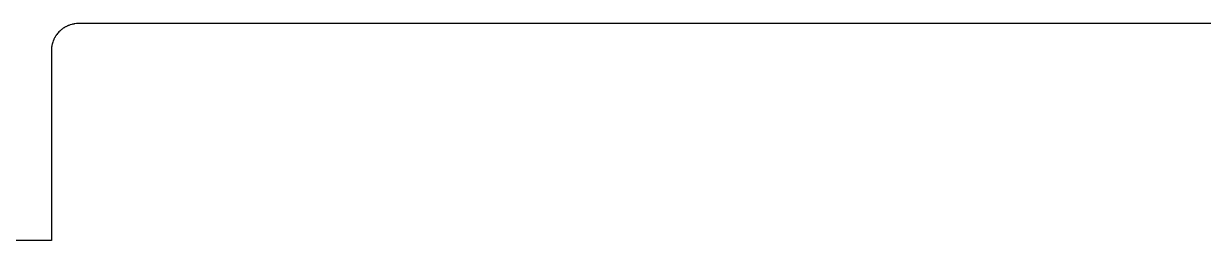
# Model space of a CAD drawing. Header units: metres. Extents: x 0 to 195, y 0 to 100.
# Drawn here: x 53.98 to 97.5, y 92 to 100 of the extents above; entities that cross this region are included whole.
import ezdxf

# ---------------------------------------------------------------- set-up
doc = ezdxf.new("R2010")
doc.units = ezdxf.units.M

msp = doc.modelspace()

# ---------------------------------------------------------------- linework, layer by layer
for p, q in [((55.2803, 99.6943), (55.2451, 99.6562)), ((55.3057, 99.7197), (55.2803, 99.6943)), ((55.3438, 99.7549), (55.3057, 99.7197)), ((55.3574, 99.7656), (55.3438, 99.7549)), ((55.3711, 99.7773), (55.3574, 99.7656)), ((55.3984, 99.7988), (55.3711, 99.7773)), ((55.4121, 99.8086), (55.3984, 99.7988)), ((55.4268, 99.8193), (55.4121, 99.8086)), ((55.4404, 99.8291), (55.4268, 99.8193)), ((55.4551, 99.8389), (55.4404, 99.8291)), ((55.4697, 99.8477), (55.4551, 99.8389)), ((55.4854, 99.8574), (55.4697, 99.8477)), ((55.5, 99.8662), (55.4854, 99.8574)), ((55.5156, 99.875), (55.5, 99.8662)), ((55.5303, 99.8828), (55.5156, 99.875)), ((55.5771, 99.9062), (55.5303, 99.8828)), ((55.5938, 99.9131), (55.5771, 99.9062)), ((55.6094, 99.9209), (55.5938, 99.9131)), ((55.625, 99.9268), (55.6094, 99.9209)), ((55.6416, 99.9336), (55.625, 99.9268)), ((55.6914, 99.9512), (55.6416, 99.9336)), ((55.7578, 99.9707), (55.6914, 99.9512)), ((55.7754, 99.9746), (55.7578, 99.9707)), ((55.792, 99.9785), (55.7754, 99.9746)), ((55.8096, 99.9814), (55.792, 99.9785)), ((55.8262, 99.9844), (55.8096, 99.9814)), ((55.8438, 99.9873), (55.8262, 99.9844)), ((55.8604, 99.9902), (55.8438, 99.9873)), ((55.9307, 99.998), (55.8604, 99.9902)), ((55.9473, 99.999), (55.9307, 99.998)), ((55.9648, 99.999), (55.9473, 99.999)), ((55.9824, 100), (55.9648, 99.999)), ((114.018, 100), (55.9824, 100)), ((55.0293, 99.2422), (55.0254, 99.2246)), ((55.0488, 99.3086), (55.0293, 99.2422)), ((55.0664, 99.3584), (55.0488, 99.3086)), ((55.0732, 99.375), (55.0664, 99.3584)), ((55.0791, 99.3906), (55.0732, 99.375)), ((55.0869, 99.4062), (55.0791, 99.3906)), ((55.0938, 99.4229), (55.0869, 99.4062)), ((55.1172, 99.4697), (55.0938, 99.4229)), ((55.125, 99.4844), (55.1172, 99.4697)), ((55.1338, 99.5), (55.125, 99.4844)), ((55.1426, 99.5146), (55.1338, 99.5)), ((55.1523, 99.5303), (55.1426, 99.5146)), ((55.1611, 99.5449), (55.1523, 99.5303)), ((55.1709, 99.5596), (55.1611, 99.5449)), ((55.1807, 99.5732), (55.1709, 99.5596)), ((55.1914, 99.5879), (55.1807, 99.5732)), ((55.2012, 99.6016), (55.1914, 99.5879)), ((55.2227, 99.6289), (55.2012, 99.6016)), ((55.2344, 99.6426), (55.2227, 99.6289)), ((55.2451, 99.6562), (55.2344, 99.6426)), ((55.001, 99.0352), (55, 99.0176)), ((55, 99.0176), (55, 92)), ((55.002, 99.0693), (55.001, 99.0527)), ((55.001, 99.0527), (55.001, 99.0352)), ((55.0098, 99.1396), (55.002, 99.0693)), ((55.0127, 99.1562), (55.0098, 99.1396)), ((55.0156, 99.1738), (55.0127, 99.1562)), ((55.0186, 99.1904), (55.0156, 99.1738)), ((55.0215, 99.208), (55.0186, 99.1904)), ((55.0254, 99.2246), (55.0215, 99.208)), ((55, 92), (35, 92))]:
    msp.add_line(p, q)

doc.saveas('drawing.dxf')
